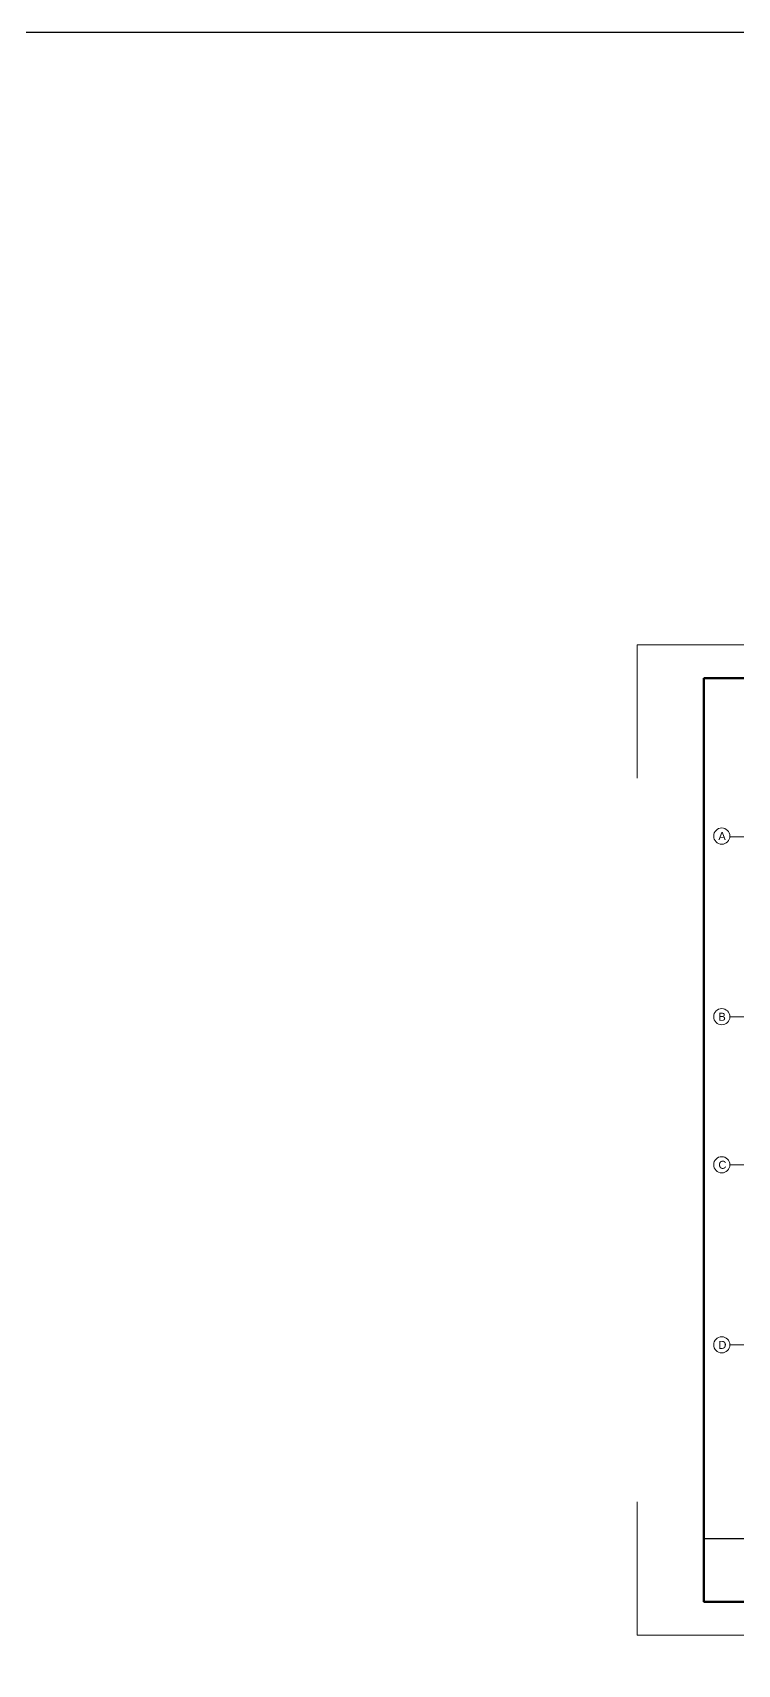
# Model space of a CAD drawing. Header units: inches. Extents: x 527934 to 2134587, y -408734 to 227304.
# Drawn here: x 1376807 to 1397948, y -131302 to -82366 of the extents above; entities that cross this region are included whole.
import ezdxf

# ---------------------------------------------------------------- set-up
doc = ezdxf.new("R2010")
doc.units = ezdxf.units.IN
doc.header["$MEASUREMENT"] = 0
doc.linetypes.add('CENTER', pattern=[2, 1.25, -0.25, 0.25, -0.25])
for name, color, linetype, lineweight in [('1 LIGHT N SWITCH', 3, 'Continuous', 25), ('centre line', 1, 'CENTER', 9), ('dim', 253, 'Continuous', 9), ('text', 7, 'Continuous', 13), ('TITLE THICK', 7, 'Continuous', 50), ('TITLE THIN', 7, 'Continuous', 25)]:
    doc.layers.add(name, color=color, linetype=linetype, lineweight=lineweight)
doc.layers.add('paper', color=4, linetype='Continuous', lineweight=0, plot=False)
doc.styles.add('style1', font='arial.ttf')

msp = doc.modelspace()

# ---------------------------------------------------------------- linework, layer by layer
at = {"layer": '1 LIGHT N SWITCH', "ltscale": 400}
msp.add_lwpolyline([(1314021.5, -227711.5), (1533087.5, -227711.5), (1533087.5, -82366), (1314021.5, -82366)], close=True, dxfattribs=at)
at = {"layer": 'centre line', "ltscale": 1500}
for p, q in [((1397722, -106479), (1435942.1, -106479)), ((1397722.7, -111879), (1435942.1, -111879)), ((1397722.7, -116319), (1435942.1, -116319)), ((1397722.7, -121719), (1435942.1, -121719))]:
    msp.add_line(p, q, dxfattribs=at)
at = {"layer": 'dim'}
for centre in [(1397479.8, -106461.1), (1397479.8, -111879), (1397479.8, -116319), (1397479.8, -121719)]:
    msp.add_circle(centre, 242.9, dxfattribs=at)
at = {"layer": 'paper'}
for points in [[(1394942.1, -104722.5), (1394942.1, -100722.5), (1398942.1, -100722.5)], [(1398942.1, -130422.5), (1394942.1, -130422.5), (1394942.1, -126422.5)]]:
    msp.add_lwpolyline(points, dxfattribs=at)
at = {"layer": 'TITLE THICK'}
msp.add_lwpolyline([(1396942.1, -101722.5), (1435942.1, -101722.5), (1435942.1, -129422.5), (1396942.1, -129422.5)], close=True, dxfattribs=at)
at = {"layer": 'TITLE THIN'}
for p, q in [((1435942.1, -127538.2), (1396942.1, -127538.2)), ((1397442.1, -129422.5), (1435942.1, -129422.5))]:
    msp.add_line(p, q, dxfattribs=at)

# ---------------------------------------------------------------- texts
at = {"layer": 'text', "style": 'style1'}
for s, p in [('A', (1397376.9, -106582.1)), ('B', (1397376.9, -112000)), ('C', (1397378.5, -116440)), ('D', (1397376.9, -121840))]:
    msp.add_text(s, height=240, dxfattribs=at).set_placement(p)

doc.saveas('drawing.dxf')
